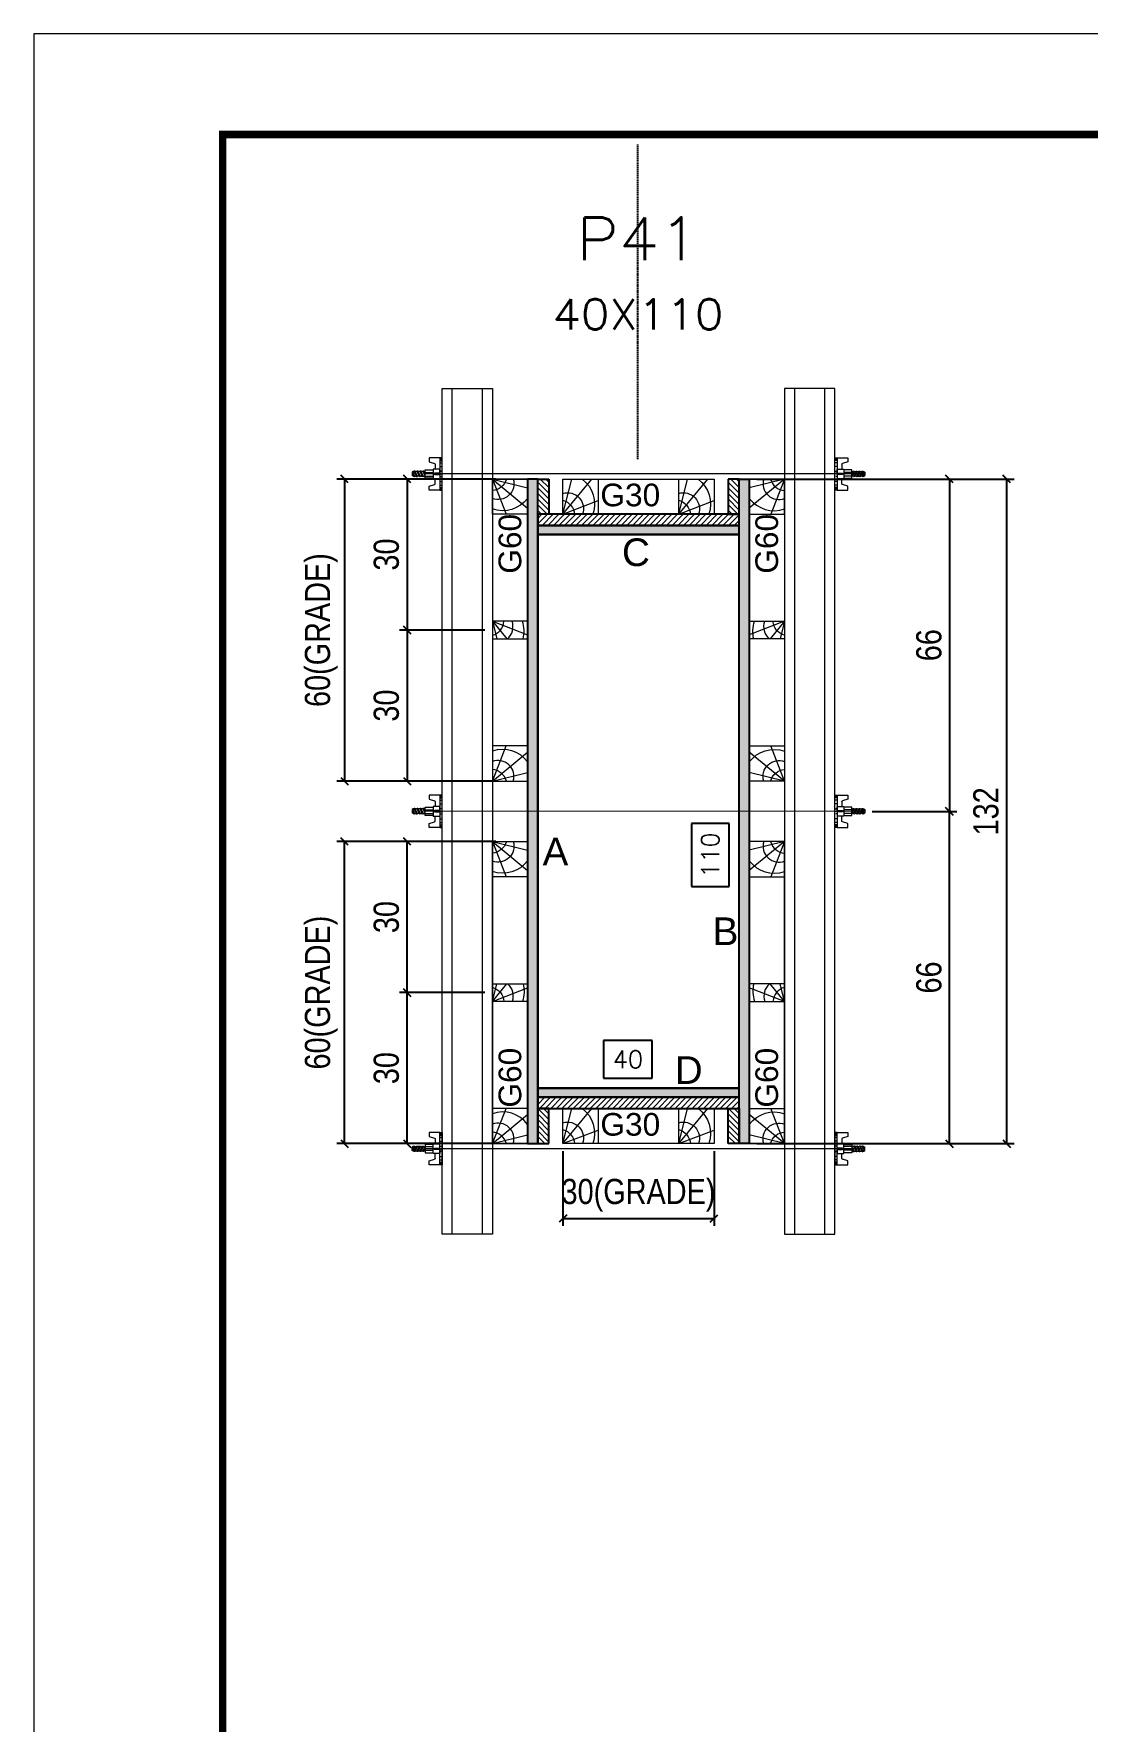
# Model space of a CAD drawing. Extents: x 1945 to 10875, y -3405 to 3369.
# Drawn here: x 1945 to 2363, y -1876 to -1206 of the extents above; entities that cross this region are included whole.
import ezdxf
from ezdxf.enums import TextEntityAlignment as Align

# ---------------------------------------------------------------- set-up
doc = ezdxf.new("R2010")
doc.units = 0
doc.linetypes.add('DASHED', pattern=[0.75, 0.5, -0.25])
doc.linetypes.add('HIDDEN', pattern=[0.375, 0.25, -0.125])
for name, color, linetype in [('CHAPA', 1, 'Continuous'), ('COTA', 241, 'Continuous'), ('MEIO_PONT', 93, 'Continuous'), ('Painéis', 200, 'Continuous'), ('SARRAFO', 251, 'Continuous'), ('Texto de Titulo', 7, 'Continuous'), ('Texto Qtd Sarr', 242, 'Continuous'), ('TEXTO_GERAL', 7, 'Continuous')]:
    doc.layers.add(name, color=color, linetype=linetype)
for name, color, linetype, lineweight in [('Folhas', 255, 'Continuous', 9), ('Hachura', 251, 'Continuous', 9), ('Madeira', 126, 'Continuous', 18), ('Perfil Metálico', 224, 'Continuous', 18), ('SARRAFO DE PRESSAO', 251, 'DASHED', 9), ('Texto Seção', 7, 'Continuous', 15)]:
    doc.layers.add(name, color=color, linetype=linetype, lineweight=lineweight)
doc.styles.add('ARIAL', font='arial.ttf')
doc.styles.add('COTA TECNICA 2X', font='techl___.ttf', dxfattribs={"height": 10})
doc.styles.add('ROMANS', font='romans.shx')
doc.styles.add('SANSSERIF', font='sas_____.pfb')
doc.dimstyles.new('SECAO PILAR', dxfattribs={"dimtxt": 10, "dimasz": 3, "dimexe": 3, "dimexo": 3, "dimgap": 3, "dimtad": 1, "dimdec": 1, "dimlfac": 0.5, "dimzin": 12, "dimdsep": 46, "dimtxsty": 'COTA TECNICA 2X', "dimblk1": 'OBLIQUE', "dimblk2": 'OBLIQUE', "dimsah": 1, "dimcen": 0.9, "dimclrd": 256, "dimclre": 256, "dimclrt": 256, "dimadec": 1, "dimazin": 3, "dimtfac": 1, "dimtdec": 1, "dimtmove": 0, "dimatfit": 3, "dimfxl": 1, "dimtolj": 1, "dimtzin": 12, "dimarcsym": 0})
doc.dimstyles.new('SECÇÃO 2', dxfattribs={"dimtxt": 7, "dimasz": 6, "dimexe": 0.18, "dimexo": 2, "dimgap": -4, "dimtad": 3, "dimdec": 1, "dimlfac": 0.5, "dimzin": 12, "dimdsep": 46, "dimtxsty": 'ROMANS', "dimblk": 'ARCHTICK', "dimcen": 0.09, "dimse1": 1, "dimse2": 1, "dimsd1": 1, "dimsd2": 1, "dimclrd": 180, "dimclre": 5, "dimclrt": 1, "dimadec": 0, "dimazin": 3, "dimtfac": 1, "dimtdec": 1, "dimtofl": 0, "dimtmove": 0, "dimatfit": 3, "dimldrblk": 'ARCHTICK', "dimfxl": 1, "dimtolj": 1, "dimtzin": 0, "dimarcsym": 0})

# ---------------------------------------------------------------- blocks, each defined once
blk = doc.blocks.new('9999999999')
at = {"layer": 'Folhas'}
blk.add_lwpolyline([(98138.98, 34190.21), (99623.98, 34190.21), (99623.98, 35240.21), (98138.98, 35240.21)], close=True, dxfattribs=at)
at = {"layer": 'Folhas', "color": 30, "const_width": 3}
blk.add_lwpolyline([(98213.98, 34230.21), (99583.98, 34230.21), (99583.98, 35200.21), (98213.98, 35200.21)], close=True, dxfattribs=at)
blk = doc.blocks.new('titulo1')
at = {"layer": 'Defpoints', "color": 252, "linetype": 'HIDDEN', "ltscale": 2}
blk.add_line((0, 0), (0, 125), dxfattribs=at)
at = {"layer": 'Defpoints', "style": 'ROMANS', "oblique": 15}
blk.add_attdef('FOLHA', text='', height=10, dxfattribs=at).set_placement((0, 15.58), align=Align.MIDDLE_CENTER)
at = {"layer": 'Texto Qtd Sarr', "color": 3, "style": 'ROMANS', "oblique": 15}
for tag, height, p in [('TITULO', 17, (0, 71.45)), ('SEÇÃO', 12, (0, 41.55))]:
    blk.add_attdef(tag, text='', height=height, dxfattribs=at).set_placement(p, align=Align.MIDDLE_CENTER)
blk = doc.blocks.new('*D291')
at = {"layer": 'COTA', "color": 180, "lineweight": -2, "transparency": 16777216}
for p, q in [((2221.29, -1519.67), (2206.29, -1519.67)), ((2206.29, -1519.67), (2206.29, -1544.67)), ((2221.29, -1544.67), (2221.29, -1519.67)), ((2206.29, -1544.67), (2221.29, -1544.67))]:
    blk.add_line(p, q, dxfattribs=at)
at = {"layer": 'Defpoints', "color": 0, "transparency": 16777216}
for p in [(2225.29, -1404.8), (2225.29, -1404.8), (2225.29, -1624.8)]:
    blk.add_point(p, dxfattribs=at)
at = {"layer": 'COTA', "color": 1, "transparency": 16777216, "insert": (2213.79, -1532.17), "char_height": 7, "attachment_point": 5, "rotation": 90, "style": 'ROMANS'}
blk.add_mtext('\\A1;110', dxfattribs=at)
blk = doc.blocks.new('_ArchTick')
at = {"color": 0, "linetype": 'ByBlock', "const_width": 0.15}
blk.add_lwpolyline([(-0.5, -0.5), (0.5, 0.5)], dxfattribs=at)
blk = doc.blocks.new('_Oblique')
at = {"color": 0, "linetype": 'ByBlock', "lineweight": -2}
blk.add_line((-0.5, -0.5), (0.5, 0.5), dxfattribs=at)
blk = doc.blocks.new('*D292')
at = {"layer": 'COTA', "lineweight": -2, "transparency": 16777216}
for p, q in [((2232.29, -1382.8), (2334.49, -1382.8)), ((2331.49, -1646.8), (2331.49, -1382.8)), ((2232.29, -1646.8), (2334.49, -1646.8))]:
    blk.add_line(p, q, dxfattribs=at)
at = {"layer": 'Defpoints', "color": 0, "transparency": 16777216}
for p in [(2229.29, -1382.8), (2331.49, -1382.8), (2229.29, -1646.8)]:
    blk.add_point(p, dxfattribs=at)
at = {"layer": 'COTA', "lineweight": -2, "transparency": 16777216, "xscale": 3, "yscale": 3, "zscale": 3}
for p, rotation in [((2331.49, -1382.8), 90), ((2331.49, -1646.8), 270)]:
    blk.add_blockref('_Oblique', p, dxfattribs=dict(at, rotation=rotation))
at = {"layer": 'COTA', "transparency": 16777216, "insert": (2323.27, -1514.8), "char_height": 10, "attachment_point": 5, "rotation": 90, "style": 'COTA TECNICA 2X'}
blk.add_mtext('\\A1;132', dxfattribs=at)
blk = doc.blocks.new('*D293')
at = {"layer": 'COTA', "lineweight": -2, "transparency": 16777216}
for p, q in [((2278.09, -1514.8), (2311.72, -1514.8)), ((2308.72, -1646.8), (2308.72, -1514.8)), ((2266.29, -1646.8), (2311.72, -1646.8))]:
    blk.add_line(p, q, dxfattribs=at)
at = {"layer": 'Defpoints', "color": 0, "transparency": 16777216}
for p in [(2275.09, -1514.8), (2308.72, -1514.8), (2263.29, -1646.8)]:
    blk.add_point(p, dxfattribs=at)
at = {"layer": 'COTA', "lineweight": -2, "transparency": 16777216, "xscale": 3, "yscale": 3, "zscale": 3}
for p, rotation in [((2308.72, -1514.8), 90), ((2308.72, -1646.8), 270)]:
    blk.add_blockref('_Oblique', p, dxfattribs=dict(at, rotation=rotation))
at = {"layer": 'COTA', "transparency": 16777216, "insert": (2300.62, -1580.8), "char_height": 10, "attachment_point": 5, "rotation": 90, "style": 'COTA TECNICA 2X'}
blk.add_mtext('\\A1;66', dxfattribs=at)
blk = doc.blocks.new('*D294')
at = {"layer": 'COTA', "lineweight": -2, "transparency": 16777216}
for p, q in [((2266.29, -1382.8), (2311.72, -1382.8)), ((2308.72, -1382.8), (2308.72, -1514.8)), ((2278.09, -1514.8), (2311.72, -1514.8))]:
    blk.add_line(p, q, dxfattribs=at)
at = {"layer": 'Defpoints', "color": 0, "transparency": 16777216}
for p in [(2263.29, -1382.8), (2275.09, -1514.8), (2308.72, -1514.8)]:
    blk.add_point(p, dxfattribs=at)
at = {"layer": 'COTA', "lineweight": -2, "transparency": 16777216, "xscale": 3, "yscale": 3, "zscale": 3}
for p, rotation in [((2308.72, -1382.8), 90), ((2308.72, -1514.8), 270)]:
    blk.add_blockref('_Oblique', p, dxfattribs=dict(at, rotation=rotation))
at = {"layer": 'COTA', "transparency": 16777216, "insert": (2300.62, -1448.8), "char_height": 10, "attachment_point": 5, "rotation": 90, "style": 'COTA TECNICA 2X'}
blk.add_mtext('\\A1;66', dxfattribs=at)
blk = doc.blocks.new('*D295')
at = {"layer": 'COTA', "color": 180, "lineweight": -2, "transparency": 16777216}
for p, q in [((2190.77, -1605.8), (2171.43, -1605.8)), ((2171.43, -1605.8), (2171.43, -1620.8)), ((2190.77, -1620.8), (2190.77, -1605.8)), ((2171.43, -1620.8), (2190.77, -1620.8))]:
    blk.add_line(p, q, dxfattribs=at)
at = {"layer": 'Defpoints', "color": 0, "transparency": 16777216}
for p in [(2145.29, -1624.8), (2145.29, -1624.8), (2225.29, -1624.8)]:
    blk.add_point(p, dxfattribs=at)
at = {"layer": 'COTA', "color": 1, "transparency": 16777216, "insert": (2181.1, -1613.3), "char_height": 7, "attachment_point": 5, "style": 'ROMANS'}
blk.add_mtext('\\A1;40', dxfattribs=at)
blk = doc.blocks.new('C')
at = {"layer": 'Hachura', "color": 0}
for p, q in [((0, 3.22), (0, -3.22)), ((0.45, 3.22), (0, 3.22)), ((0.46, 3.16), (0, 3.16)), ((0.46, 3.05), (0, 3.05)), ((0.46, 2.88), (0, 2.88)), ((0, 2.75), (0, -1.16)), ((0.46, 2.65), (0, 2.65)), ((0.46, 2.23), (0, 2.23)), ((0.46, 1.51), (0, 1.51)), ((0.39, 0.49), (0.17, 0.49)), ((0.45, -3.23), (0.45, 3.22)), ((0.45, 3.22), (2.58, 3.22)), ((1.74, 0.97), (0.45, 0.97)), ((1.45, 0.1), (0.45, 0.1)), ((1.35, 1.94), (1.35, 0.96)), ((2.58, 2.39), (1.47, 2.09)), ((1.74, -0.97), (1.74, 0.97)), ((1.74, 0.97), (1.74, 0.84)), ((1.74, 0.97), (1.74, 0.84)), ((1.74, 0.84), (3.35, 0.84)), ((3.35, 0.45), (1.74, 0.45)), ((2.58, 3.22), (2.58, 2.39)), ((3.32, 0.84), (3.32, -0.84)), ((3.35, 0.84), (3.35, -0.84)), ((3.68, 0.45), (3.35, 0.45)), ((3.84, -0.52), (3.35, 0.45)), ((3.35, 0.06), (3.67, -0.57)), ((3.68, 0.45), (4.16, -0.52)), ((3.72, 0.5), (4.25, -0.57)), ((4.37, -0.55), (3.83, 0.53)), ((4.15, 0.45), (3.93, 0.45)), ((4.42, -0.52), (3.93, 0.45)), ((4.15, 0.45), (4.26, 0.45)), ((4.26, 0.45), (4.74, -0.52)), ((4.3, 0.5), (4.83, -0.57)), ((4.95, -0.55), (4.41, 0.53)), ((4.51, 0.45), (4.84, 0.45)), ((5, -0.52), (4.51, 0.45)), ((4.84, 0.45), (5.32, -0.52)), ((4.88, 0.5), (5.41, -0.57)), ((5.53, -0.55), (4.99, 0.53)), ((5.58, -0.52), (5.09, 0.45)), ((5.42, 0.45), (5.09, 0.45)), ((5.58, -0.52), (5.09, 0.45)), ((5.42, 0.45), (5.74, -0.19)), ((5.46, 0.5), (5.74, -0.07)), ((5.74, 0.19), (5.57, 0.53)), ((5.74, 0.32), (5.68, 0.45)), ((5.68, 0.45), (5.74, 0.45)), ((5.74, 0.45), (5.9, 0.29)), ((5.74, 0.45), (5.74, -0.52)), ((5.9, -0.36), (5.9, 0.29)), ((0.45, 0), (0, 0)), ((0.46, -1.52), (0, -1.52)), ((0.46, -2.23), (0, -2.23)), ((0.46, -2.65), (0, -2.65)), ((0.46, -2.88), (0, -2.88)), ((0.46, -3.05), (0, -3.05)), ((0.46, -3.16), (0, -3.16)), ((0, -3.22), (2.57, -3.22)), ((0.08, -0.48), (0.29, -0.48)), ((0.29, -0.48), (0.4, -0.48)), ((0.45, 0), (0.45, -0.97)), ((0.45, -0.16), (1.45, -0.16)), ((0.45, -0.65), (0.45, -0.32)), ((0.45, -3.23), (0.45, -0.65)), ((0.45, -0.97), (1.74, -0.97)), ((1.35, -1.94), (1.35, -0.97)), ((2.58, -2.39), (1.47, -2.1)), ((3.35, -0.32), (1.74, -0.32)), ((3.35, -0.84), (1.74, -0.84)), ((2.58, -3.23), (2.58, -2.39)), ((3.35, -0.07), (3.58, -0.52)), ((3.35, -0.52), (3.58, -0.52)), ((3.84, -0.52), (4.16, -0.52)), ((4.42, -0.52), (4.74, -0.52)), ((4.63, -0.52), (4.74, -0.52)), ((5, -0.52), (5.32, -0.52)), ((5.58, -0.52), (5.74, -0.52)), ((5.74, -0.52), (5.9, -0.36)), ((5.74, -0.52), (5.74, -0.52))]:
    blk.add_line(p, q, dxfattribs=at)
for centre, radius, start, end in [((1.52, 1.94), 0.161, 104.7436, 180), ((1.44, -0.03), 0.129, 272.695, 87.305), ((3.81, 0.39), 0.143, 25.5688, 154.4312), ((4.39, 0.39), 0.143, 25.5688, 154.4312), ((4.97, 0.39), 0.143, 25.5688, 154.4312), ((5.55, 0.39), 0.143, 25.5688, 154.4312), ((0.17, -0.37), 0.174, 221.744, 317.8592), ((1.52, -1.94), 0.161, 180, 255.2564), ((3.71, -0.4), 0.174, 222.1408, 318.256), ((4.29, -0.4), 0.174, 222.1408, 318.256), ((4.87, -0.4), 0.174, 222.1408, 318.256), ((5.45, -0.4), 0.174, 222.1408, 318.256), ((5.61, -0.4), 0.174, 317.8592, 318.256)]:
    blk.add_arc(centre, radius, start, end, dxfattribs=at)
blk = doc.blocks.new('PONTALETE')
at = {"layer": 'Madeira'}
for q in [(2.71, 7), (7, 5.76), (7, 1.74)]:
    blk.add_line((0, 0), q, dxfattribs=at)
blk.add_lwpolyline([(0, 0), (7, 0), (7, 7), (0, 7)], close=True, dxfattribs=at)
for centre, radius, start, end in [((2.04, 0.06), 6.23, 37.2818, 109.0913), ((1.09, 0.9), 3.19, 343.603, 109.9847), ((-0.21, -0.78), 3.09, 14.6322, 86.0383)]:
    blk.add_arc(centre, radius, start, end, dxfattribs=at)
blk = doc.blocks.new('*D296')
at = {"layer": 'COTA', "lineweight": -2, "transparency": 16777216}
for p, q in [((2128.63, -1526.8), (2065.57, -1526.8)), ((2068.57, -1646.8), (2068.57, -1526.8)), ((2128.63, -1646.8), (2065.57, -1646.8))]:
    blk.add_line(p, q, dxfattribs=at)
at = {"layer": 'Defpoints', "color": 0, "transparency": 16777216}
for p in [(2068.57, -1526.8), (2131.63, -1526.8), (2131.63, -1646.8)]:
    blk.add_point(p, dxfattribs=at)
at = {"layer": 'COTA', "lineweight": -2, "transparency": 16777216, "xscale": 3, "yscale": 3, "zscale": 3}
for p, rotation in [((2068.57, -1526.8), 90), ((2068.57, -1646.8), 270)]:
    blk.add_blockref('_Oblique', p, dxfattribs=dict(at, rotation=rotation))
at = {"layer": 'COTA', "transparency": 16777216, "insert": (2059.35, -1586.8), "char_height": 10, "attachment_point": 5, "rotation": 90, "style": 'COTA TECNICA 2X'}
blk.add_mtext('\\A1;60(GRADE)', dxfattribs=at)
blk = doc.blocks.new('*D424')
at = {"layer": 'COTA', "lineweight": -2, "transparency": 16777216}
for p, q in [((2155.29, -1649.8), (2155.29, -1679.51)), ((2215.29, -1649.8), (2215.29, -1679.51)), ((2155.29, -1676.51), (2215.29, -1676.51))]:
    blk.add_line(p, q, dxfattribs=at)
at = {"layer": 'Defpoints', "color": 0, "transparency": 16777216}
for p in [(2155.29, -1646.8), (2215.29, -1646.8), (2215.29, -1676.51)]:
    blk.add_point(p, dxfattribs=at)
at = {"layer": 'COTA', "lineweight": -2, "transparency": 16777216, "xscale": 3, "yscale": 3, "zscale": 3, "rotation": 180}
blk.add_blockref('_Oblique', (2155.29, -1676.51), dxfattribs=at)
at = {"layer": 'COTA', "lineweight": -2, "transparency": 16777216, "xscale": 3, "yscale": 3, "zscale": 3}
blk.add_blockref('_Oblique', (2215.29, -1676.51), dxfattribs=at)
at = {"layer": 'COTA', "transparency": 16777216, "insert": (2185.29, -1667.29), "char_height": 10, "attachment_point": 5, "style": 'COTA TECNICA 2X'}
blk.add_mtext('\\A1;30(GRADE)', dxfattribs=at)
blk = doc.blocks.new('MEIO PONTALETE')
at = {"layer": 'Madeira'}
for q in [(2.71, 7), (3.5, 2.88), (3.5, 0.87)]:
    blk.add_line((0, 0), q, dxfattribs=at)
blk.add_lwpolyline([(0, 0), (3.5, 0), (3.5, 7), (0, 7)], close=True, dxfattribs=at)
for centre, radius, start, end in [((2.04, 0.06), 6.23, 76.4499, 109.0913), ((1.09, 0.9), 3.19, 40.9063, 109.9847), ((-0.21, -0.78), 3.09, 14.6322, 86.0383)]:
    blk.add_arc(centre, radius, start, end, dxfattribs=at)
blk = doc.blocks.new('*D425')
at = {"layer": 'COTA', "lineweight": -2, "transparency": 16777216}
for p, q in [((2124.29, -1586.8), (2090.44, -1586.8)), ((2093.44, -1646.8), (2093.44, -1586.8)), ((2124.29, -1646.8), (2090.44, -1646.8))]:
    blk.add_line(p, q, dxfattribs=at)
at = {"layer": 'Defpoints', "color": 0, "transparency": 16777216}
for p in [(2093.44, -1586.8), (2127.29, -1586.8), (2127.29, -1646.8)]:
    blk.add_point(p, dxfattribs=at)
at = {"layer": 'COTA', "lineweight": -2, "transparency": 16777216, "xscale": 3, "yscale": 3, "zscale": 3}
for p, rotation in [((2093.44, -1586.8), 90), ((2093.44, -1646.8), 270)]:
    blk.add_blockref('_Oblique', p, dxfattribs=dict(at, rotation=rotation))
at = {"layer": 'COTA', "transparency": 16777216, "insert": (2085.22, -1616.8), "char_height": 10, "attachment_point": 5, "rotation": 90, "style": 'COTA TECNICA 2X'}
blk.add_mtext('\\A1;30', dxfattribs=at)
blk = doc.blocks.new('*D426')
at = {"layer": 'COTA', "lineweight": -2, "transparency": 16777216}
for p, q in [((2124.29, -1526.8), (2090.44, -1526.8)), ((2093.44, -1586.8), (2093.44, -1526.8)), ((2124.29, -1586.8), (2090.44, -1586.8))]:
    blk.add_line(p, q, dxfattribs=at)
at = {"layer": 'Defpoints', "color": 0, "transparency": 16777216}
for p in [(2093.44, -1526.8), (2127.29, -1526.8), (2127.29, -1586.8)]:
    blk.add_point(p, dxfattribs=at)
at = {"layer": 'COTA', "lineweight": -2, "transparency": 16777216, "xscale": 3, "yscale": 3, "zscale": 3}
for p, rotation in [((2093.44, -1526.8), 90), ((2093.44, -1586.8), 270)]:
    blk.add_blockref('_Oblique', p, dxfattribs=dict(at, rotation=rotation))
at = {"layer": 'COTA', "transparency": 16777216, "insert": (2085.22, -1556.8), "char_height": 10, "attachment_point": 5, "rotation": 90, "style": 'COTA TECNICA 2X'}
blk.add_mtext('\\A1;30', dxfattribs=at)
blk = doc.blocks.new('*D297')
at = {"layer": 'COTA', "lineweight": -2, "transparency": 16777216}
for p, q in [((2128.63, -1382.8), (2065.57, -1382.8)), ((2068.57, -1382.8), (2068.57, -1502.8)), ((2128.63, -1502.8), (2065.57, -1502.8))]:
    blk.add_line(p, q, dxfattribs=at)
at = {"layer": 'Defpoints', "color": 0, "transparency": 16777216}
for p in [(2131.63, -1382.8), (2068.57, -1502.8), (2131.63, -1502.8)]:
    blk.add_point(p, dxfattribs=at)
at = {"layer": 'COTA', "lineweight": -2, "transparency": 16777216, "xscale": 3, "yscale": 3, "zscale": 3}
for p, rotation in [((2068.57, -1382.8), 90), ((2068.57, -1502.8), 270)]:
    blk.add_blockref('_Oblique', p, dxfattribs=dict(at, rotation=rotation))
at = {"layer": 'COTA', "transparency": 16777216, "insert": (2059.35, -1442.8), "char_height": 10, "attachment_point": 5, "rotation": 90, "style": 'COTA TECNICA 2X'}
blk.add_mtext('\\A1;60(GRADE)', dxfattribs=at)
blk = doc.blocks.new('*D427')
at = {"layer": 'COTA', "lineweight": -2, "transparency": 16777216}
for p, q in [((2124.29, -1382.8), (2090.44, -1382.8)), ((2093.44, -1382.8), (2093.44, -1442.8)), ((2124.29, -1442.8), (2090.44, -1442.8))]:
    blk.add_line(p, q, dxfattribs=at)
at = {"layer": 'Defpoints', "color": 0, "transparency": 16777216}
for p in [(2127.29, -1382.8), (2093.44, -1442.8), (2127.29, -1442.8)]:
    blk.add_point(p, dxfattribs=at)
at = {"layer": 'COTA', "lineweight": -2, "transparency": 16777216, "xscale": 3, "yscale": 3, "zscale": 3}
for p, rotation in [((2093.44, -1382.8), 90), ((2093.44, -1442.8), 270)]:
    blk.add_blockref('_Oblique', p, dxfattribs=dict(at, rotation=rotation))
at = {"layer": 'COTA', "transparency": 16777216, "insert": (2085.22, -1412.8), "char_height": 10, "attachment_point": 5, "rotation": 90, "style": 'COTA TECNICA 2X'}
blk.add_mtext('\\A1;30', dxfattribs=at)
blk = doc.blocks.new('*D428')
at = {"layer": 'COTA', "lineweight": -2, "transparency": 16777216}
for p, q in [((2124.29, -1442.8), (2090.44, -1442.8)), ((2093.44, -1442.8), (2093.44, -1502.8)), ((2124.29, -1502.8), (2090.44, -1502.8))]:
    blk.add_line(p, q, dxfattribs=at)
at = {"layer": 'Defpoints', "color": 0, "transparency": 16777216}
for p in [(2127.29, -1442.8), (2093.44, -1502.8), (2127.29, -1502.8)]:
    blk.add_point(p, dxfattribs=at)
at = {"layer": 'COTA', "lineweight": -2, "transparency": 16777216, "xscale": 3, "yscale": 3, "zscale": 3}
for p, rotation in [((2093.44, -1442.8), 90), ((2093.44, -1502.8), 270)]:
    blk.add_blockref('_Oblique', p, dxfattribs=dict(at, rotation=rotation))
at = {"layer": 'COTA', "transparency": 16777216, "insert": (2085.22, -1472.8), "char_height": 10, "attachment_point": 5, "rotation": 90, "style": 'COTA TECNICA 2X'}
blk.add_mtext('\\A1;30', dxfattribs=at)

msp = doc.modelspace()

# ---------------------------------------------------------------- hatches: boundary and pattern name
at = {"layer": 'Hachura'}
h = msp.add_hatch(color=256, dxfattribs=at)
h.dxf.hatch_style = 1
h.paths.add_polyline_path([(2145.29, -1382.8), (2141.29, -1382.8), (2141.29, -1646.8), (2145.29, -1646.8)])
h = msp.add_hatch(color=256, dxfattribs=at)
h.dxf.hatch_style = 1
h.paths.add_polyline_path([(2145.29, -1382.8), (2141.29, -1382.8), (2141.29, -1646.8), (2145.29, -1646.8)])
h = msp.add_hatch(dxfattribs=at)
h.set_pattern_fill('ANSI31', color=256, scale=0.5, angle=270, style=0)
h.set_pattern_definition([(315, (25074.699, -10885.754), (1.12253202, 1.12253202), [])])
h.paths.add_polyline_path([(2145.29, -1396.8), (2149.69, -1396.8), (2149.69, -1382.8), (2145.29, -1382.8)])
h = msp.add_hatch(dxfattribs=at)
h.set_pattern_fill('ANSI31', color=256, scale=0.5, angle=270, style=0)
h.set_pattern_definition([(315, (25116.699, -10885.754), (1.12253202, 1.12253202), [])])
h.paths.add_polyline_path([(2225.29, -1396.8), (2220.89, -1396.8), (2220.89, -1382.8), (2225.29, -1382.8)])
h = msp.add_hatch(color=256, dxfattribs=at)
h.dxf.hatch_style = 1
h.paths.add_polyline_path([(2225.29, -1382.8), (2229.29, -1382.8), (2229.29, -1646.8), (2225.29, -1646.8)])
h = msp.add_hatch(color=256, dxfattribs=at)
h.dxf.hatch_style = 1
h.paths.add_polyline_path([(2225.29, -1382.8), (2229.29, -1382.8), (2229.29, -1646.8), (2225.29, -1646.8)])
h = msp.add_hatch(dxfattribs=at)
h.set_pattern_fill('ANSI31', color=256, scale=0.5, angle=180, style=0)
h.set_pattern_definition([(225, (-6948.661, -24503.8103), (1.12253202, -1.12253202), [])])
h.paths.add_polyline_path([(2145.29, -1401.2), (2145.29, -1396.8), (2225.29, -1396.8), (2225.29, -1401.2)])
h = msp.add_hatch(color=256, dxfattribs=at)
h.dxf.hatch_style = 1
h.paths.add_polyline_path([(2225.29, -1404.8), (2225.29, -1401.2), (2145.29, -1401.2), (2145.29, -1404.8)])
h = msp.add_hatch(color=256, dxfattribs=at)
h.dxf.hatch_style = 1
h.paths.add_polyline_path([(2225.29, -1404.8), (2225.29, -1401.2), (2145.29, -1401.2), (2145.29, -1404.8)])
h = msp.add_hatch(color=256, dxfattribs=at)
h.dxf.hatch_style = 1
h.paths.add_polyline_path([(2225.29, -1628.4), (2225.29, -1624.8), (2145.29, -1624.8), (2145.29, -1628.4)])
h = msp.add_hatch(color=256, dxfattribs=at)
h.dxf.hatch_style = 1
h.paths.add_polyline_path([(2225.29, -1628.4), (2225.29, -1624.8), (2145.29, -1624.8), (2145.29, -1628.4)])
h = msp.add_hatch(dxfattribs=at)
h.set_pattern_fill('ANSI31', color=256, scale=0.5, angle=180, style=0)
h.set_pattern_definition([(225, (-6978.661, -24557.8103), (1.12253202, -1.12253202), [])])
h.paths.add_polyline_path([(2225.29, -1628.4), (2225.29, -1632.8), (2145.29, -1632.8), (2145.29, -1628.4)])
h = msp.add_hatch(dxfattribs=at)
h.set_pattern_fill('ANSI31', color=256, scale=0.5, angle=270, style=0)
h.set_pattern_definition([(315, (25074.699, -10770.754), (1.12253202, 1.12253202), [])])
h.paths.add_polyline_path([(2145.29, -1632.8), (2149.69, -1632.8), (2149.69, -1646.8), (2145.29, -1646.8)])
h = msp.add_hatch(dxfattribs=at)
h.set_pattern_fill('ANSI31', color=256, scale=0.5, angle=270, style=0)
h.set_pattern_definition([(315, (25116.699, -10770.754), (1.12253202, 1.12253202), [])])
h.paths.add_polyline_path([(2225.29, -1632.8), (2220.89, -1632.8), (2220.89, -1646.8), (2225.29, -1646.8)])

# ---------------------------------------------------------------- linework, layer by layer
at = {"layer": 'CHAPA'}
for points in [[(2145.29, -1382.8), (2141.29, -1382.8), (2141.29, -1646.8), (2145.29, -1646.8)], [(2145.29, -1382.8), (2141.29, -1382.8), (2141.29, -1646.8), (2145.29, -1646.8)], [(2225.29, -1382.8), (2229.29, -1382.8), (2229.29, -1646.8), (2225.29, -1646.8)], [(2225.29, -1382.8), (2229.29, -1382.8), (2229.29, -1646.8), (2225.29, -1646.8)], [(2225.29, -1404.8), (2225.29, -1401.2), (2145.29, -1401.2), (2145.29, -1404.8)], [(2225.29, -1404.8), (2225.29, -1401.2), (2145.29, -1401.2), (2145.29, -1404.8)], [(2225.29, -1628.4), (2225.29, -1624.8), (2145.29, -1624.8), (2145.29, -1628.4)], [(2225.29, -1628.4), (2225.29, -1624.8), (2145.29, -1624.8), (2145.29, -1628.4)]]:
    msp.add_lwpolyline(points, close=True, dxfattribs=at)
at = {"layer": 'Hachura'}
for p, q in [((2274.09, -1380.8), (2100.29, -1380.79)), ((2274.09, -1514.8), (2100.29, -1514.79)), ((2274.09, -1648.8), (2100.29, -1648.81))]:
    msp.add_line(p, q, dxfattribs=at)
at = {"layer": 'Madeira'}
for points in [[(2141.29, -1382.8), (2127.29, -1382.8), (2127.29, -1502.8), (2141.29, -1502.8)], [(2155.29, -1396.8), (2155.29, -1382.8), (2215.29, -1382.8), (2215.29, -1396.8)], [(2229.29, -1382.8), (2243.29, -1382.8), (2243.29, -1502.8), (2229.29, -1502.8)], [(2141.29, -1646.8), (2127.29, -1646.8), (2127.29, -1526.8), (2141.29, -1526.8)], [(2229.29, -1646.8), (2243.29, -1646.8), (2243.29, -1526.8), (2229.29, -1526.8)], [(2155.29, -1646.8), (2155.29, -1632.8), (2215.29, -1632.8), (2215.29, -1646.8)]]:
    msp.add_lwpolyline(points, close=True, dxfattribs=at)
at = {"layer": 'Painéis'}
msp.add_lwpolyline([(2145.29, -1624.8), (2225.29, -1624.8), (2225.29, -1404.8), (2145.29, -1404.8)], close=True, dxfattribs=at)
at = {"layer": 'Perfil Metálico'}
for points in [[(2107.29, -1346.8), (2127.29, -1346.8), (2127.29, -1682.8), (2107.29, -1682.8)], [(2123.29, -1682.8), (2111.29, -1682.8), (2111.29, -1346.8), (2123.29, -1346.8)], [(2263.29, -1346.8), (2243.29, -1346.8), (2243.29, -1682.8), (2263.29, -1682.8)], [(2247.29, -1682.8), (2259.29, -1682.8), (2259.29, -1346.8), (2247.29, -1346.8)]]:
    msp.add_lwpolyline(points, close=True, dxfattribs=at)
at = {"layer": 'SARRAFO'}
for points in [[(2149.69, -1382.8), (2149.69, -1396.8), (2145.29, -1396.8), (2145.29, -1382.8)], [(2220.89, -1382.8), (2220.89, -1396.8), (2225.29, -1396.8), (2225.29, -1382.8)], [(2225.29, -1396.8), (2145.29, -1396.8), (2145.29, -1401.2), (2225.29, -1401.2)], [(2145.29, -1632.8), (2225.29, -1632.8), (2225.29, -1628.4), (2145.29, -1628.4)], [(2149.69, -1646.8), (2149.69, -1632.8), (2145.29, -1632.8), (2145.29, -1646.8)], [(2220.89, -1646.8), (2220.89, -1632.8), (2225.29, -1632.8), (2225.29, -1646.8)]]:
    msp.add_lwpolyline(points, close=True, dxfattribs=at)

# ---------------------------------------------------------------- block references
at = {"layer": 'Hachura', "linetype": 'Continuous', "yscale": 2, "zscale": 2, "rotation": 180}
for p, xscale in [((2107.29, -1380.8), 2), ((2263.29, -1380.8), -2), ((2107.29, -1514.8), 2), ((2263.29, -1514.8), -2)]:
    msp.add_blockref('C', p, dxfattribs=dict(at, xscale=xscale))
at = {"layer": 'Hachura', "linetype": 'Continuous', "yscale": 2, "zscale": 2}
for p, xscale in [((2107.29, -1648.8), -2), ((2263.29, -1648.8), 2)]:
    msp.add_blockref('C', p, dxfattribs=dict(at, xscale=xscale))
at = {"layer": 'Madeira'}
for name, p, xscale, yscale, zscale, rotation in [('PONTALETE', (2127.29, -1382.8), -2, 2, 2, 180), ('PONTALETE', (2127.29, -1382.8), -2, 2, 2, 180), ('PONTALETE', (2243.29, -1382.8), 2, 2, 2, 180), ('PONTALETE', (2243.29, -1382.8), 2, 2, 2, 180), ('MEIO PONTALETE', (2127.29, -1439.3), 1.999999997962732, 1.999999997962732, 1.999999997962732, 270), ('MEIO PONTALETE', (2243.29, -1439.3), -1.999999997962732, 1.999999997962732, 1.999999997962732, 90), ('PONTALETE', (2127.29, -1526.8), -2, 2, 2, 180), ('PONTALETE', (2243.29, -1526.8), 2, 2, 2, 180), ('MEIO PONTALETE', (2127.29, -1590.3), -1.999999997962732, 1.999999997962732, 1.999999997962732, 270), ('MEIO PONTALETE', (2243.29, -1590.3), 1.999999997962732, 1.999999997962732, 1.999999997962732, 90.00000000000001)]:
    msp.add_blockref(name, p, dxfattribs=dict(at, xscale=xscale, yscale=yscale, zscale=zscale, rotation=rotation))
at = {"layer": 'Madeira', "yscale": 2, "zscale": 2}
for p, xscale in [((2127.29, -1502.8), 2), ((2243.29, -1502.8), -2), ((2127.29, -1646.8), 2), ((2243.29, -1646.8), -2)]:
    msp.add_blockref('PONTALETE', p, dxfattribs=dict(at, xscale=xscale))
at = {"layer": 'MEIO_PONT', "xscale": -2, "yscale": 2, "zscale": 2, "rotation": 270}
for p in [(2155.29, -1396.8), (2201.29, -1396.8), (2155.29, -1646.8), (2201.29, -1646.8)]:
    msp.add_blockref('PONTALETE', p, dxfattribs=at)
at = {"layer": 'SARRAFO DE PRESSAO', "color": 6, "linetype": 'ByBlock'}
msp.add_blockref('9999999999', (-96193.77, -36446.13), dxfattribs=at)
at = {"layer": 'Texto Seção'}
ref = msp.add_blockref('titulo1', (2185.06, -1374.87), dxfattribs=at)
ref.add_attrib('TITULO', 'P41', dxfattribs={"layer": 'Texto de Titulo', "color": 7, "height": 17, "style": 'ROMANS', "width": 1.1}).set_placement((2185.06, -1287.37), align=Align.MIDDLE_CENTER)
ref.add_attrib('SEÇÃO', '40X110', dxfattribs={"layer": 'Texto de Titulo', "color": 7, "height": 12, "style": 'ROMANS', "width": 1.1}).set_placement((2185.06, -1317.37), align=Align.MIDDLE_CENTER)

# ---------------------------------------------------------------- texts
at = {"layer": 'Texto Seção', "color": 0, "linetype": 'Continuous', "style": 'SANSSERIF'}
for p in [(2134.25, -1420.41), (2236.19, -1420.41), (2134.25, -1632.49), (2236.19, -1632.49)]:
    msp.add_text('G60', height=9, rotation=90, dxfattribs=at).set_placement(p, align=Align.MIDDLE_LEFT)
at = {"layer": 'TEXTO_GERAL', "style": 'ARIAL'}
for s, p in [('C', (2184.28, -1411.88)), ('A', (2152.33, -1530.81)), ('B', (2219.83, -1562.44)), ('D', (2205.23, -1617.57))]:
    msp.add_text(s, height=11, dxfattribs=at).set_placement(p, align=Align.MIDDLE_CENTER)
at = {"layer": 'TEXTO_GERAL', "color": 0, "linetype": 'Continuous', "char_height": 9, "width": 285.3299, "attachment_point": 7, "style": 'SANSSERIF'}
for insert in [(2170.15, -1393.76), (2170.15, -1643.76)]:
    msp.add_mtext('G30', dxfattribs=dict(at, insert=insert))

# ---------------------------------------------------------------- dimensions: what is measured, and where the dimension line sits
at = {"layer": 'COTA'}
for base, p1, p2, angle, picture, middle in [((2068.57, -1502.8), (2131.63, -1382.8), (2131.63, -1502.8), 270, '*D297', (2068.57, -1442.8)), ((2068.57, -1526.8), (2131.63, -1646.8), (2131.63, -1526.8), 90, '*D296', (2068.57, -1586.8))]:
    dim = msp.add_linear_dim(base=base, p1=p1, p2=p2, angle=angle, text='<>(GRADE)', dimstyle='SECAO PILAR', dxfattribs=at)
    dim.commit()
    dim.dimension.update_dxf_attribs({"geometry": picture, "text_midpoint": middle, "dimtype": 160})
for base, p1, p2, angle, picture, middle in [((2093.44, -1442.8), (2127.29, -1382.8), (2127.29, -1442.8), 270, '*D427', (2085.22, -1412.8)), ((2331.49, -1382.8), (2229.29, -1646.8), (2229.29, -1382.8), 90, '*D292', (2323.27, -1514.8)), ((2308.72, -1514.8), (2263.29, -1382.8), (2275.09, -1514.8), 270, '*D294', (2300.62, -1448.8)), ((2093.44, -1502.8), (2127.29, -1442.8), (2127.29, -1502.8), 270, '*D428', (2085.22, -1472.8)), ((2308.72, -1514.8), (2263.29, -1646.8), (2275.09, -1514.8), 90, '*D293', (2300.62, -1580.8)), ((2093.44, -1526.8), (2127.29, -1586.8), (2127.29, -1526.8), 90, '*D426', (2085.22, -1556.8)), ((2093.44, -1586.8), (2127.29, -1646.8), (2127.29, -1586.8), 90, '*D425', (2085.22, -1616.8))]:
    dim = msp.add_linear_dim(base=base, p1=p1, p2=p2, angle=angle, dimstyle='SECAO PILAR', dxfattribs=at)
    dim.commit()
    dim.dimension.update_dxf_attribs({"geometry": picture, "text_midpoint": middle})
for base, p2, angle, picture, middle in [((2225.29, -1404.8), (2225.29, -1404.8), 90, '*D291', (2225.29, -1532.17)), ((2145.29, -1624.8), (2145.29, -1624.8), 180, '*D295', (2181.1, -1624.8))]:
    dim = msp.add_linear_dim(base=base, p1=(2225.29, -1624.8), p2=p2, angle=angle, dimstyle='SECÇÃO 2', dxfattribs=at)
    dim.commit()
    dim.dimension.update_dxf_attribs({"geometry": picture, "text_midpoint": middle, "dimtype": 160})
dim = msp.add_linear_dim(base=(2215.29, -1676.51), p1=(2155.29, -1646.8), p2=(2215.29, -1646.8), text='<>(GRADE)', dimstyle='SECAO PILAR', dxfattribs=at)
dim.commit()
dim.dimension.update_dxf_attribs({"geometry": '*D424', "text_midpoint": (2185.29, -1676.51), "dimtype": 160})

doc.saveas('drawing.dxf')
